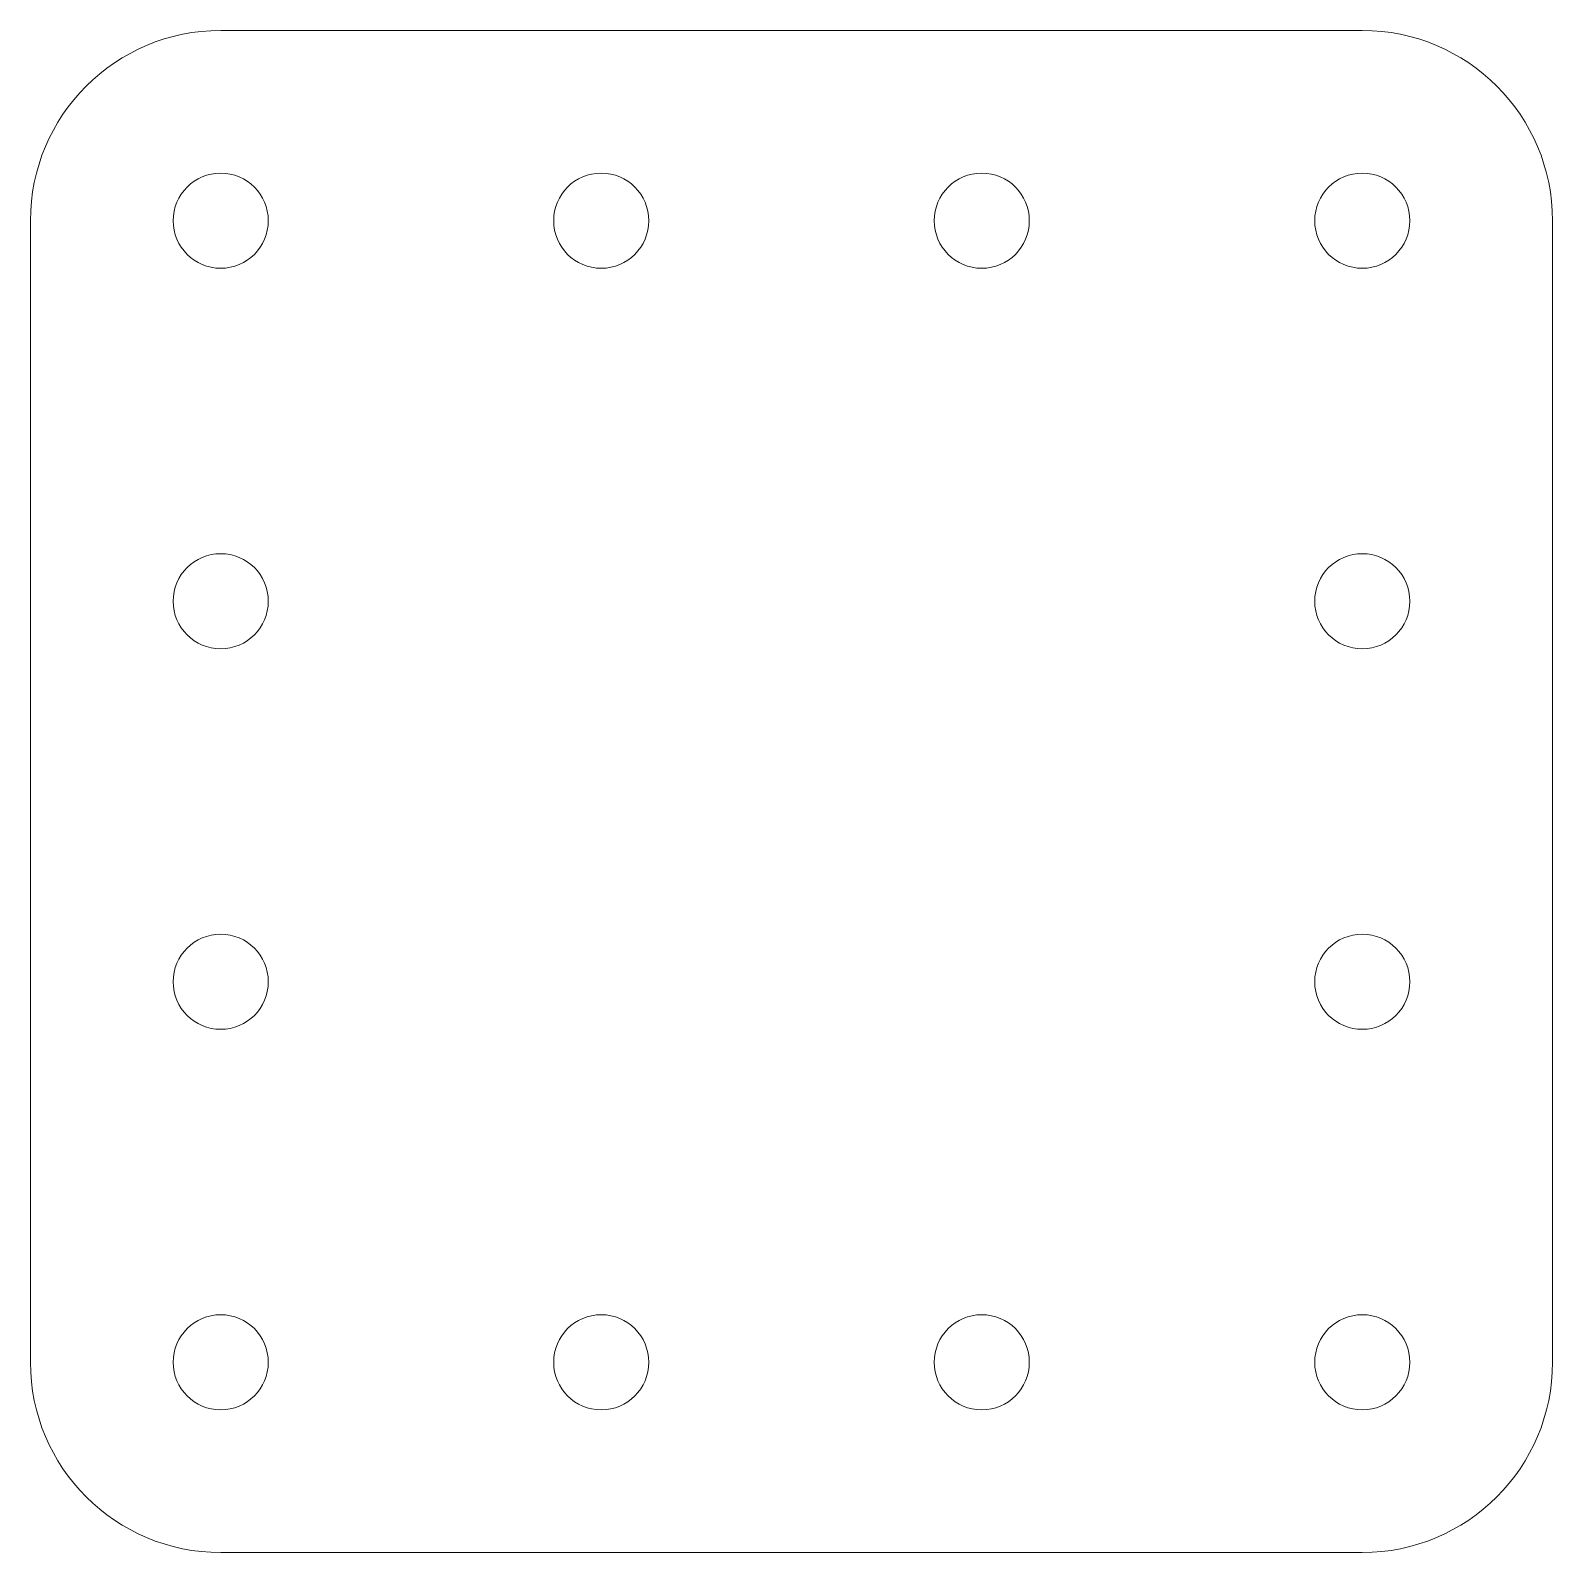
# Model space of a CAD drawing. Header units: inches. Extents: x 80.7 to 160.7, y 104.1 to 184.1.
import ezdxf

# ---------------------------------------------------------------- set-up
doc = ezdxf.new("R2010")
doc.units = ezdxf.units.IN
doc.header["$MEASUREMENT"] = 0
doc.layers.add('Layer 1', color=7, linetype='Continuous')

msp = doc.modelspace()

# ---------------------------------------------------------------- linework, layer by layer
at = {"layer": 'Layer 1', "color": 179, "lineweight": 9, "true_color": 0x1d1d1b}
for points, knots in [([(160.745, 114.074), (160.745, 108.552), (156.268, 104.075), (150.745, 104.075), (150.745, 104.075), (90.745, 104.075), (90.745, 104.075), (85.222, 104.075), (80.745, 108.552), (80.745, 114.074), (80.745, 114.074), (80.745, 174.075), (80.745, 174.075), (80.745, 179.597), (85.222, 184.075), (90.745, 184.075), (90.745, 184.075), (150.745, 184.075), (150.745, 184.075), (156.268, 184.075), (160.745, 179.597), (160.745, 174.075), (160.745, 174.075), (160.745, 114.074), (160.745, 114.074)], [0, 0, 0, 0, 1, 1, 1, 2, 2, 2, 3, 3, 3, 4, 4, 4, 5, 5, 5, 6, 6, 6, 7, 7, 7, 8, 8, 8, 8]), ([(90.745, 176.575), (89.365, 176.575), (88.245, 175.455), (88.245, 174.075), (88.245, 172.694), (89.365, 171.574), (90.745, 171.574), (92.126, 171.574), (93.245, 172.694), (93.245, 174.075), (93.245, 175.455), (92.126, 176.575), (90.745, 176.575)], [0, 0, 0, 0, 1, 1, 1, 2, 2, 2, 3, 3, 3, 4, 4, 4, 4]), ([(110.745, 176.575), (109.364, 176.575), (108.245, 175.455), (108.245, 174.075), (108.245, 172.694), (109.364, 171.574), (110.745, 171.574), (112.126, 171.574), (113.245, 172.694), (113.245, 174.075), (113.245, 175.455), (112.126, 176.575), (110.745, 176.575)], [0, 0, 0, 0, 1, 1, 1, 2, 2, 2, 3, 3, 3, 4, 4, 4, 4]), ([(130.745, 176.575), (129.364, 176.575), (128.245, 175.455), (128.245, 174.075), (128.245, 172.694), (129.364, 171.574), (130.745, 171.574), (132.125, 171.574), (133.245, 172.694), (133.245, 174.075), (133.245, 175.455), (132.125, 176.575), (130.745, 176.575)], [0, 0, 0, 0, 1, 1, 1, 2, 2, 2, 3, 3, 3, 4, 4, 4, 4]), ([(150.745, 176.575), (149.364, 176.575), (148.245, 175.455), (148.245, 174.075), (148.245, 172.694), (149.364, 171.574), (150.745, 171.574), (152.126, 171.574), (153.245, 172.694), (153.245, 174.075), (153.245, 175.455), (152.126, 176.575), (150.745, 176.575)], [0, 0, 0, 0, 1, 1, 1, 2, 2, 2, 3, 3, 3, 4, 4, 4, 4]), ([(90.745, 156.574), (89.365, 156.574), (88.245, 155.455), (88.245, 154.075), (88.245, 152.694), (89.365, 151.575), (90.745, 151.575), (92.126, 151.575), (93.245, 152.694), (93.245, 154.075), (93.245, 155.455), (92.126, 156.574), (90.745, 156.574)], [0, 0, 0, 0, 1, 1, 1, 2, 2, 2, 3, 3, 3, 4, 4, 4, 4]), ([(150.745, 156.574), (149.364, 156.574), (148.245, 155.455), (148.245, 154.075), (148.245, 152.694), (149.364, 151.575), (150.745, 151.575), (152.126, 151.575), (153.245, 152.694), (153.245, 154.075), (153.245, 155.455), (152.126, 156.574), (150.745, 156.574)], [0, 0, 0, 0, 1, 1, 1, 2, 2, 2, 3, 3, 3, 4, 4, 4, 4]), ([(90.745, 136.574), (89.365, 136.574), (88.245, 135.455), (88.245, 134.075), (88.245, 132.694), (89.365, 131.575), (90.745, 131.575), (92.126, 131.575), (93.245, 132.694), (93.245, 134.075), (93.245, 135.455), (92.126, 136.574), (90.745, 136.574)], [0, 0, 0, 0, 1, 1, 1, 2, 2, 2, 3, 3, 3, 4, 4, 4, 4]), ([(150.745, 136.574), (149.364, 136.574), (148.245, 135.455), (148.245, 134.075), (148.245, 132.694), (149.364, 131.575), (150.745, 131.575), (152.126, 131.575), (153.245, 132.694), (153.245, 134.075), (153.245, 135.455), (152.126, 136.574), (150.745, 136.574)], [0, 0, 0, 0, 1, 1, 1, 2, 2, 2, 3, 3, 3, 4, 4, 4, 4]), ([(90.745, 116.575), (89.365, 116.575), (88.245, 115.455), (88.245, 114.075), (88.245, 112.694), (89.365, 111.575), (90.745, 111.575), (92.126, 111.575), (93.245, 112.694), (93.245, 114.075), (93.245, 115.455), (92.126, 116.575), (90.745, 116.575)], [0, 0, 0, 0, 1, 1, 1, 2, 2, 2, 3, 3, 3, 4, 4, 4, 4]), ([(110.745, 116.575), (109.364, 116.575), (108.245, 115.455), (108.245, 114.074), (108.245, 112.694), (109.364, 111.575), (110.745, 111.575), (112.126, 111.575), (113.245, 112.694), (113.245, 114.074), (113.245, 115.455), (112.126, 116.575), (110.745, 116.575)], [0, 0, 0, 0, 1, 1, 1, 2, 2, 2, 3, 3, 3, 4, 4, 4, 4]), ([(130.745, 116.575), (129.364, 116.575), (128.245, 115.455), (128.245, 114.074), (128.245, 112.694), (129.364, 111.575), (130.745, 111.575), (132.125, 111.575), (133.245, 112.694), (133.245, 114.074), (133.245, 115.455), (132.125, 116.575), (130.745, 116.575)], [0, 0, 0, 0, 1, 1, 1, 2, 2, 2, 3, 3, 3, 4, 4, 4, 4]), ([(150.745, 116.575), (149.364, 116.575), (148.245, 115.455), (148.245, 114.075), (148.245, 112.694), (149.364, 111.575), (150.745, 111.575), (152.126, 111.575), (153.245, 112.694), (153.245, 114.075), (153.245, 115.455), (152.126, 116.575), (150.745, 116.575)], [0, 0, 0, 0, 1, 1, 1, 2, 2, 2, 3, 3, 3, 4, 4, 4, 4])]:
    msp.add_open_spline(points, degree=3, knots=knots, dxfattribs=at)

doc.saveas('drawing.dxf')
